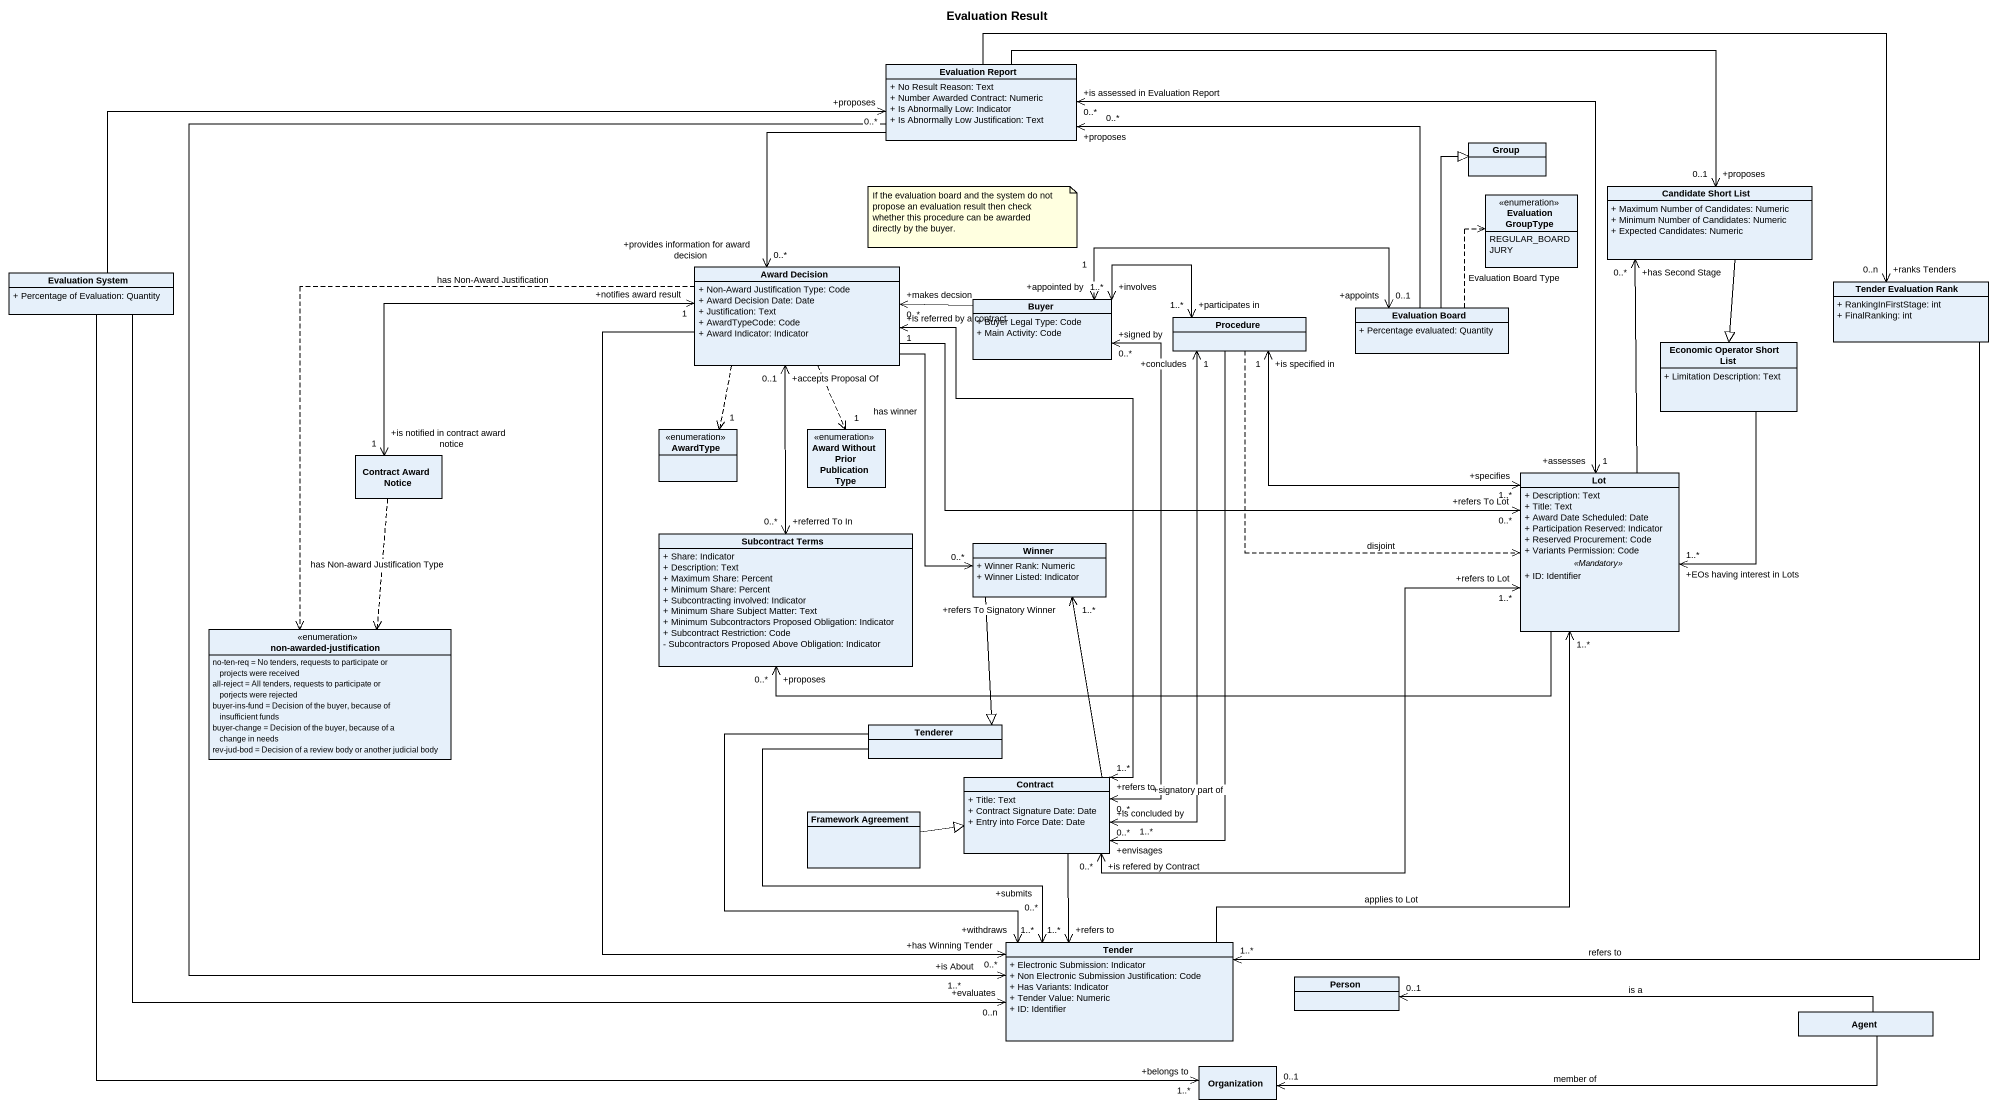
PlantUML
@startuml
title Evaluation Result
hide circle
hide empty members
skinparam classAttributeIconSize 0
class "Evaluation Report" as Evaluation_Report {
  + No Result Reason: Text
  + Number Awarded Contract: Numeric
  + Is Abnormally Low: Indicator
  + Is Abnormally Low Justification: Text
}
class "Group" as Group_
class "Candidate Short List" as Candidate_Short_List {
  + Maximum Number of Candidates: Numeric
  + Minimum Number of Candidates: Numeric
  + Expected Candidates: Numeric
}
enum "Evaluation GroupType" as Evaluation_GroupType {
  REGULAR_BOARD
  JURY
}
class "Award Decision" as Award_Decision {
  + Non-Award Justification Type: Code
  + Award Decision Date: Date
  + Justification: Text
  + AwardTypeCode: Code
  + Award Indicator: Indicator
}
class "Evaluation System" as Evaluation_System {
  + Percentage of Evaluation: Quantity
}
class Buyer {
  + Buyer Legal Type: Code
  + Main Activity: Code
}
class "Evaluation Board" as Evaluation_Board {
  + Percentage evaluated: Quantity
}
class "Tender Evaluation Rank" as Tender_Evaluation_Rank {
  + RankingInFirstStage: int
  + FinalRanking: int
}
class Procedure
class "Economic Operator Short List" as Economic_Operator_Short_List {
  + Limitation Description: Text
}
class "Contract Award Notice" as Contract_Award_Notice
enum AwardType
enum "Award Without Prior Publication Type" as Award_Without_Prior
class Lot {
  + Description: Text
  + Title: Text
  + Award Date Scheduled: Date
  + Participation Reserved: Indicator
  + Reserved Procurement: Code
  + Variants Permission: Code
  .. <<Mandatory>> ..
  + ID: Identifier
}
class "Subcontract Terms" as Subcontract_Terms {
  + Share: Indicator
  + Description: Text
  + Maximum Share: Percent
  + Minimum Share: Percent
  + Subcontracting involved: Indicator
  + Minimum Share Subject Matter: Text
  + Minimum Subcontractors Proposed Obligation: Indicator
  + Subcontract Restriction: Code
  - Subcontractors Proposed Above Obligation: Indicator
}
class Winner {
  + Winner Rank: Numeric
  + Winner Listed: Indicator
}
enum "non-awarded-justification" as non_awarded_justification {
  no-ten-req = No tenders, requests to participate or projects were received
  all-reject = All tenders, requests to participate or porjects were rejected
  buyer-ins-fund = Decision of the buyer, because of insufficient funds
  buyer-change = Decision of the buyer, because of a change in needs
  rev-jud-bod = Decision of a review body or another judicial body
}
class Tenderer
class Contract {
  + Title: Text
  + Contract Signature Date: Date
  + Entry into Force Date: Date
}
class "Framework Agreement" as Framework_Agreement
class Tender {
  + Electronic Submission: Indicator
  + Non Electronic Submission Justification: Code
  + Has Variants: Indicator
  + Tender Value: Numeric
  + ID: Identifier
}
class "Person" as Person_
class "Agent" as Agent_
class Organization
Evaluation_Report -right-> "+proposes\n0..1" Candidate_Short_List
Evaluation_Report --> "+provides information for award decision\n0..*" Award_Decision
Evaluation_Report -right-> "+ranks Tenders\n0..n" Tender_Evaluation_Rank
Evaluation_Report --> "+is About\n1..*" Tender
Candidate_Short_List --|> Economic_Operator_Short_List
Award_Decision ..> "1" AwardType
Award_Decision ..> "1" Award_Without_Prior
Award_Decision -right-> "+refers To Lot\n0..*" Lot
Award_Decision --> "0..*" Winner : has winner
Award_Decision ..> non_awarded_justification : has Non-Award Justification
Award_Decision --> "+has Winning Tender\n0..*" Tender
Evaluation_System -right-> "+proposes\n0..*" Evaluation_Report
Evaluation_System --> "+evaluates\n0..n" Tender
Evaluation_System --> "+belongs to\n1..*" Organization
Buyer -left-> "+makes decsion\n0..*" Award_Decision
Buyer "+appointed by\n1" <-right-> "+appoints\n0..1" Evaluation_Board
Evaluation_Board -left-> "+proposes\n0..*" Evaluation_Report
Evaluation_Board -up-|> Group_
Evaluation_Board .up.> Evaluation_GroupType : Evaluation Board Type
Tender_Evaluation_Rank --> "1..*" Tender : refers to
Procedure "+participates in\n1..*" <-left-> "+involves\n1..*" Buyer
Procedure ..> Lot : disjoint
Procedure "+is specified in\n1" <--> "+specifies\n1..*" Lot
Procedure "+concludes\n1" <--> "+is concluded by\n0..*" Contract
Procedure --> "+envisages\n1..*" Contract
Economic_Operator_Short_List --> "+EOs having interest in Lots\n1..*" Lot
Contract_Award_Notice "+is notified in contract award notice\n1" <-right-> "+notifies award result\n1" Award_Decision
Contract_Award_Notice ..> non_awarded_justification : has Non-award Justification Type
Lot "+assesses\n1" <-up-> "+is assessed in Evaluation Report\n0..*" Evaluation_Report
Lot -up-> "+has Second Stage\n0..*" Candidate_Short_List
Lot -left-> "+proposes\n0..*" Subcontract_Terms
Subcontract_Terms "+referred To In\n0..*" <-up-> "+accepts Proposal Of\n0..1" Award_Decision
Winner --|> Tenderer
Tenderer --> "+submits\n1..*" Tender
Tenderer --> "+withdraws\n0..*" Tender
Contract "+refers to\n1..*" <-up-> "+is referred by a contract\n1" Award_Decision
Contract "+signatory part of\n0..*" <-up-> "+signed by\n0..*" Buyer
Contract "+is refered by Contract\n0..*" <-right-> "+refers to Lot\n1..*" Lot
Contract -up-> "+refers To Signatory Winner\n1..*" Winner
Framework_Agreement -right-|> Contract
Tender -up-> "1..*" Lot : applies to Lot
Tender "+refers to\n1..*" <-up- Contract
Agent_ -left-> "0..1" Person_ : is a
Agent_ -left-> "0..1" Organization : member of
note as N1
  If the evaluation board and the system do not propose an evaluation result then check whether this procedure can be awarded directly by the buyer.
end note
@enduml
